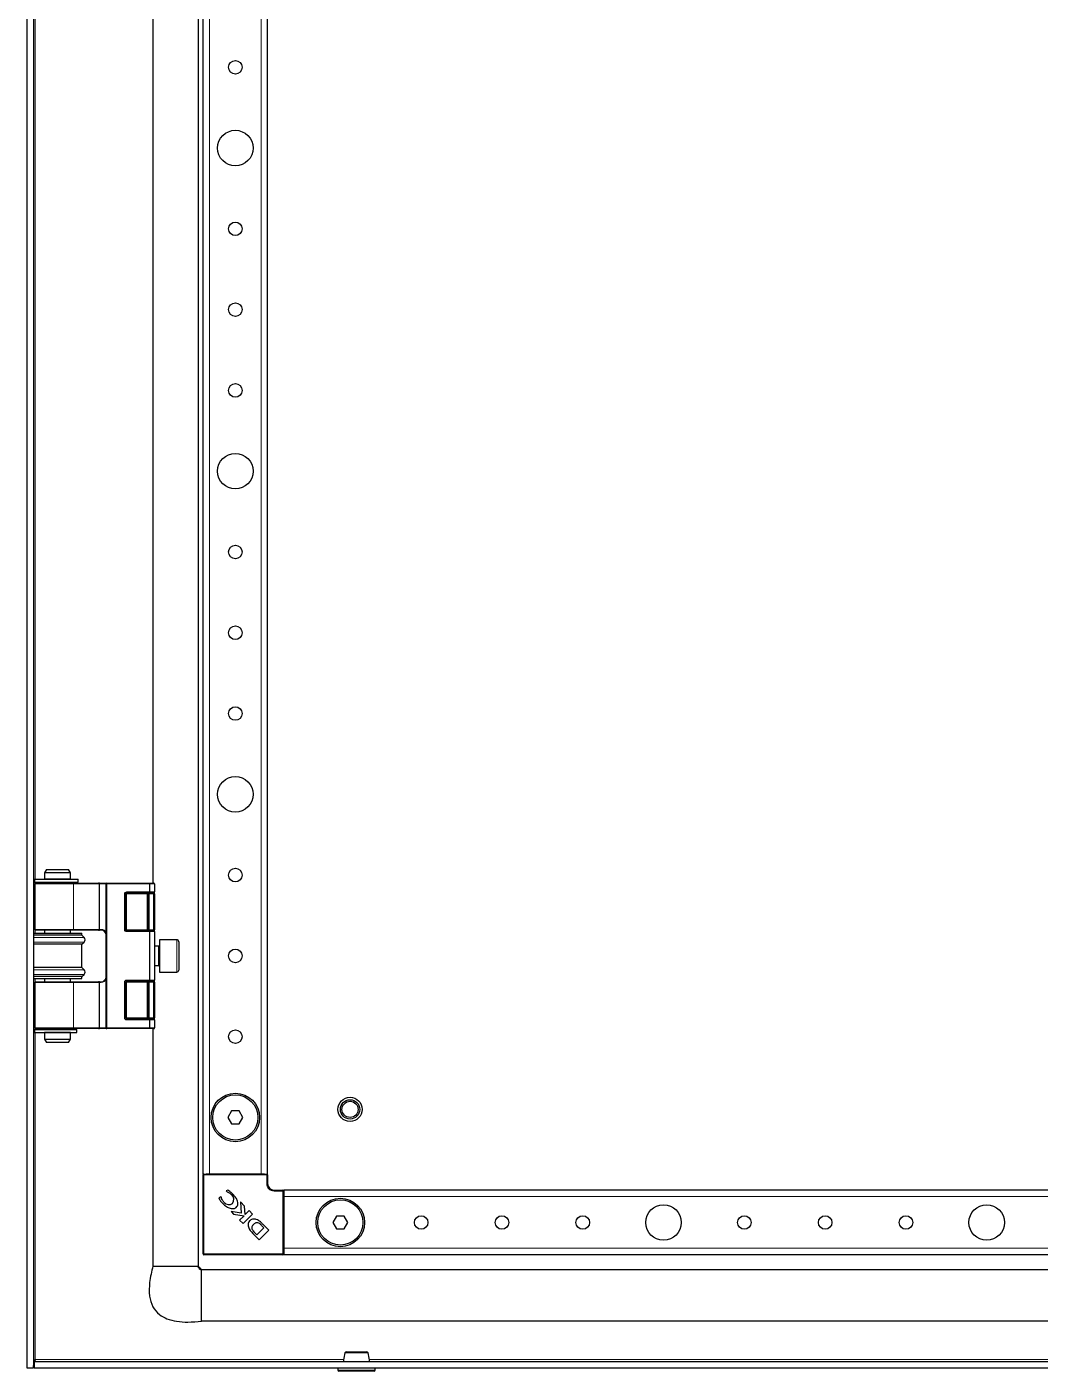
# Model space of a CAD drawing. Header units: millimetres. Extents: x -983 to 2905, y -1229 to 1219.
# Drawn here: x -754.2 to -440.6, y -801.6 to -385.6 of the extents above; entities that cross this region are included whole.
import ezdxf

# ---------------------------------------------------------------- set-up
doc = ezdxf.new("R2010")
doc.units = ezdxf.units.MM

msp = doc.modelspace()

# ---------------------------------------------------------------- linework, layer by layer
at = {"color": 7, "linetype": 'Continuous', "lineweight": 25}
for p, q in [((-754.16, 554.38), (-754.16, -800.62)), ((-752.16, 554.38), (-752.16, -800.62)), ((-701.16, 522.88), (-701.16, -769.12)), ((-699.66, -740.62), (-699.66, 494.38)), ((-679.66, -740.62), (-679.66, 494.38)), ((-715.16, -345.62), (-715.16, -650.62)), ((-748.08, -646.37), (-748.66, -647.37)), ((-748.66, -647.37), (-748.66, -649.37)), ((-745.19, -647.37), (-748.66, -647.37)), ((-748.08, -646.37), (-745.11, -646.37)), ((-740.66, -647.37), (-745.19, -647.37)), ((-745.11, -646.37), (-741.24, -646.37)), ((-740.66, -647.37), (-741.24, -646.37)), ((-740.66, -649.37), (-740.66, -647.37)), ((-751.81, -649.42), (-751.81, -650.32)), ((-751.81, -649.42), (-738.34, -649.42)), ((-751.81, -650.32), (-738.34, -650.32)), ((-751.66, -650.82), (-751.66, -664.92)), ((-751.46, -650.62), (-739.85, -650.62)), ((-740.66, -649.37), (-748.66, -649.37)), ((-748.66, -650.37), (-748.66, -650.62)), ((-740.66, -650.37), (-748.66, -650.37)), ((-748.16, -649.37), (-748.16, -649.42)), ((-748.16, -650.32), (-748.16, -650.37)), ((-741.16, -649.42), (-741.16, -649.37)), ((-741.16, -650.37), (-741.16, -650.32)), ((-740.66, -650.62), (-740.66, -650.37)), ((-739.85, -650.62), (-731.96, -650.62)), ((-738.34, -649.42), (-738.29, -649.42)), ((-738.34, -650.32), (-738.29, -650.32)), ((-738.29, -650.32), (-738.29, -649.42)), ((-731.68, -650.62), (-731.96, -650.62)), ((-731.68, -650.62), (-729.46, -650.62)), ((-729.66, -695.42), (-729.66, -650.82)), ((-729.46, -650.62), (-716.24, -650.62)), ((-716.24, -650.62), (-714.86, -650.62)), ((-716.16, -653.32), (-716.16, -650.82)), ((-714.66, -650.82), (-714.66, -653.32)), ((-723.66, -653.92), (-723.66, -665.02)), ((-716.28, -653.62), (-723.36, -653.62)), ((-716.66, -653.92), (-716.66, -665.02)), ((-714.96, -653.62), (-716.28, -653.62)), ((-714.66, -653.92), (-714.66, -653.32)), ((-714.66, -653.92), (-714.66, -665.02)), ((-739.85, -665.12), (-751.46, -665.12)), ((-748.66, -665.12), (-748.66, -666.12)), ((-740.66, -666.12), (-740.66, -665.12)), ((-731.96, -665.12), (-739.85, -665.12)), ((-731.96, -665.12), (-731.68, -665.12)), ((-731.16, -665.12), (-731.68, -665.12)), ((-723.36, -665.32), (-716.28, -665.32)), ((-716.28, -665.32), (-714.96, -665.32)), ((-714.66, -665.62), (-714.66, -665.02)), ((-752.16, -666.12), (-737.16, -666.12)), ((-737.16, -666.72), (-752.16, -666.72)), ((-737.16, -669.52), (-752.16, -669.52)), ((-737.16, -666.72), (-737.16, -666.12)), ((-736.46, -667.4), (-737.16, -666.72)), ((-737.16, -669.52), (-736.46, -668.83)), ((-737.16, -676.72), (-737.16, -669.52)), ((-716.16, -680.62), (-716.16, -665.62)), ((-714.66, -665.62), (-714.66, -680.62)), ((-707.76, -668.12), (-713.16, -668.12)), ((-713.16, -668.12), (-713.16, -673.12)), ((-707.16, -668.72), (-707.16, -673.12)), ((-713.41, -670.12), (-714.66, -670.12)), ((-713.16, -673.12), (-713.16, -678.12)), ((-707.16, -673.12), (-707.16, -677.52)), ((-737.16, -676.72), (-752.16, -676.72)), ((-736.46, -677.4), (-737.16, -676.72)), ((-714.66, -676.12), (-713.41, -676.12)), ((-737.16, -679.52), (-752.16, -679.52)), ((-752.16, -680.12), (-737.16, -680.12)), ((-751.66, -681.32), (-751.66, -695.42)), ((-751.46, -681.12), (-739.85, -681.12)), ((-748.66, -680.12), (-748.66, -681.12)), ((-740.66, -681.12), (-740.66, -680.12)), ((-739.85, -681.12), (-731.96, -681.12)), ((-737.16, -679.52), (-736.46, -678.83)), ((-737.16, -680.12), (-737.16, -679.52)), ((-731.68, -681.12), (-731.96, -681.12)), ((-731.68, -681.12), (-731.16, -681.12)), ((-723.66, -681.22), (-723.66, -692.32)), ((-716.28, -680.92), (-723.36, -680.92)), ((-716.66, -681.22), (-716.66, -692.32)), ((-714.96, -680.92), (-716.28, -680.92)), ((-714.66, -681.22), (-714.66, -680.62)), ((-714.66, -681.22), (-714.66, -692.32)), ((-713.16, -678.12), (-707.76, -678.12)), ((-723.36, -692.62), (-716.28, -692.62)), ((-716.28, -692.62), (-714.96, -692.62)), ((-716.16, -695.42), (-716.16, -692.92)), ((-714.66, -692.92), (-714.66, -692.32)), ((-714.66, -692.92), (-714.66, -695.42)), ((-751.81, -695.92), (-751.81, -696.82)), ((-751.81, -695.92), (-738.82, -695.92)), ((-751.81, -696.82), (-738.82, -696.82)), ((-739.85, -695.62), (-751.46, -695.62)), ((-748.66, -695.62), (-748.66, -695.87)), ((-740.66, -695.87), (-748.66, -695.87)), ((-748.66, -696.87), (-748.66, -698.87)), ((-740.66, -696.87), (-748.66, -696.87)), ((-748.66, -698.87), (-748.08, -699.87)), ((-748.66, -698.87), (-740.66, -698.87)), ((-748.16, -695.87), (-748.16, -695.92)), ((-748.16, -696.82), (-748.16, -696.87)), ((-741.24, -699.87), (-740.66, -698.87)), ((-741.16, -695.92), (-741.16, -695.87)), ((-741.16, -696.87), (-741.16, -696.82)), ((-740.66, -695.87), (-740.66, -695.62)), ((-740.66, -698.87), (-740.66, -696.87)), ((-731.96, -695.62), (-739.85, -695.62)), ((-738.82, -695.92), (-738.74, -695.92)), ((-738.82, -696.82), (-738.74, -696.82)), ((-738.74, -696.82), (-738.74, -695.92)), ((-738.74, -695.92), (-738.72, -695.92)), ((-738.74, -696.82), (-738.72, -696.82)), ((-738.72, -696.82), (-738.72, -695.92)), ((-731.96, -695.62), (-731.68, -695.62)), ((-729.46, -695.62), (-731.68, -695.62)), ((-716.24, -695.62), (-729.46, -695.62)), ((-714.86, -695.62), (-716.24, -695.62)), ((-715.16, -695.62), (-715.16, -769.12)), ((-741.24, -699.87), (-748.08, -699.87)), ((-690.81, -721.12), (-691.97, -723.12)), ((-691.97, -723.12), (-690.81, -725.12)), ((-688.5, -721.12), (-690.81, -721.12)), ((-687.35, -723.12), (-688.5, -721.12)), ((-688.5, -725.12), (-687.35, -723.12)), ((-690.81, -725.12), (-688.5, -725.12)), ((-699.36, -740.62), (-699.66, -740.62)), ((-699.66, -765.32), (-699.66, -740.92)), ((-699.36, -740.62), (-698.71, -740.62)), ((-697.66, -740.62), (-698.71, -740.62)), ((-681.66, -740.62), (-697.66, -740.62)), ((-680.6, -740.62), (-681.66, -740.62)), ((-680.6, -740.62), (-679.96, -740.62)), ((-679.66, -740.62), (-679.96, -740.62)), ((-679.66, -740.92), (-679.66, -743.62)), ((-694.11, -747.68), (-694.8, -748.01)), ((-693.98, -747.82), (-694.11, -747.68)), ((-692.03, -745.62), (-692.54, -745.87)), ((-692.54, -745.87), (-692.43, -745.98)), ((-677.66, -745.62), (-674.96, -745.62)), ((-294.66, -745.62), (-674.66, -745.62)), ((-674.66, -745.62), (-674.66, -745.92)), ((-674.66, -745.92), (-674.66, -746.56)), ((-674.66, -746.56), (-674.66, -747.62)), ((-674.66, -747.62), (-674.66, -763.62)), ((-690.99, -752.25), (-690.19, -753.04)), ((-687.89, -752.72), (-690.99, -752.25)), ((-688.07, -749.25), (-687.89, -752.72)), ((-686.78, -750.53), (-688.07, -749.25)), ((-686.61, -753.19), (-686.78, -750.53)), ((-685.37, -751.95), (-686.61, -753.19)), ((-684.31, -753.01), (-685.37, -751.95)), ((-690.19, -753.04), (-686.93, -753.53)), ((-686.93, -753.53), (-688.32, -754.92)), ((-688.32, -754.92), (-687.27, -755.97)), ((-687.27, -755.97), (-684.31, -753.01)), ((-680.79, -757.27), (-681.46, -756.61)), ((-681.2, -756.12), (-681.21, -756.1)), ((-679.31, -758.01), (-681.2, -756.12)), ((-658.31, -753.62), (-659.47, -755.62)), ((-659.47, -755.62), (-658.31, -757.62)), ((-656, -753.62), (-658.31, -753.62)), ((-654.85, -755.62), (-656, -753.62)), ((-656, -757.62), (-654.85, -755.62)), ((-684.26, -758.98), (-682.26, -760.97)), ((-683.71, -758.73), (-682.97, -759.45)), ((-682.97, -759.45), (-680.79, -757.27)), ((-682.26, -760.97), (-679.31, -758.01)), ((-658.31, -757.62), (-656, -757.62)), ((-674.66, -763.62), (-674.66, -764.67)), ((-674.66, -764.67), (-674.66, -765.32)), ((-674.66, -765.32), (-674.66, -765.62)), ((-674.96, -765.62), (-699.36, -765.62)), ((-294.66, -765.62), (-674.66, -765.62)), ((-700.16, -770.12), (-294.06, -770.12)), ((-167.16, -786.12), (-700.16, -786.12)), ((-751.86, -798.62), (-161.46, -798.62)), ((-751.86, -798.62), (-751.86, -800.62)), ((-751.75, -798.62), (-751.56, -798.02)), ((-754.16, -800.62), (-752.16, -800.62)), ((-751.86, -800.62), (-161.46, -800.62)), ((-657.91, -800.62), (-657.91, -801.37)), ((-655.17, -801.62), (-657.66, -801.62)), ((-646.66, -801.62), (-655.17, -801.62)), ((-646.41, -801.37), (-646.41, -800.62))]:
    msp.add_line(p, q, dxfattribs=at)
at = {"color": 8, "linetype": 'Continuous', "lineweight": 18}
for p, q in [((-697.66, -740.62), (-697.66, 494.38)), ((-681.66, -740.62), (-681.66, 494.38)), ((-751.56, -649.42), (-751.56, -346.82)), ((-739.71, -650.82), (-751.66, -650.82)), ((-751.56, -650.64), (-751.56, -650.32)), ((-739.71, -650.82), (-739.71, -664.92)), ((-731.82, -650.82), (-739.71, -650.82)), ((-738.34, -649.42), (-738.34, -650.32)), ((-731.82, -664.92), (-731.82, -650.82)), ((-731.68, -650.82), (-731.82, -650.82)), ((-731.68, -650.82), (-731.68, -650.62)), ((-731.68, -650.82), (-731.68, -664.92)), ((-729.66, -650.82), (-731.68, -650.82)), ((-729.66, -650.82), (-729.46, -650.82)), ((-729.46, -650.62), (-729.46, -650.82)), ((-729.46, -650.82), (-729.46, -695.42)), ((-716.16, -650.82), (-729.46, -650.82)), ((-714.66, -650.82), (-716.16, -650.82)), ((-723.96, -665.02), (-723.96, -653.92)), ((-723.96, -653.92), (-723.66, -653.92)), ((-723.66, -653.92), (-723.36, -653.92)), ((-723.36, -653.32), (-716.16, -653.32)), ((-723.36, -653.32), (-723.36, -653.62)), ((-723.36, -653.62), (-723.36, -653.92)), ((-716.96, -653.92), (-723.36, -653.92)), ((-723.36, -653.92), (-723.36, -665.02)), ((-716.96, -653.62), (-716.96, -653.92)), ((-716.96, -653.92), (-716.66, -653.92)), ((-716.96, -665.02), (-716.96, -653.92)), ((-716.66, -653.92), (-716.36, -653.92)), ((-716.36, -653.62), (-716.36, -653.92)), ((-714.96, -653.92), (-716.36, -653.92)), ((-716.36, -653.92), (-716.36, -665.02)), ((-716.16, -653.32), (-714.66, -653.32)), ((-714.96, -653.62), (-714.96, -653.92)), ((-714.66, -653.92), (-714.96, -653.92)), ((-714.96, -665.02), (-714.96, -653.92)), ((-751.66, -664.92), (-739.71, -664.92)), ((-751.56, -666.12), (-751.56, -665.09)), ((-739.71, -664.92), (-731.82, -664.92)), ((-731.68, -664.92), (-731.82, -664.92)), ((-731.68, -665.12), (-731.68, -664.92)), ((-731.68, -664.92), (-731.16, -664.92)), ((-731.16, -665.12), (-731.16, -664.92)), ((-723.66, -665.02), (-723.96, -665.02)), ((-723.36, -665.02), (-723.66, -665.02)), ((-723.36, -665.02), (-716.96, -665.02)), ((-723.36, -665.02), (-723.36, -665.32)), ((-723.36, -665.32), (-723.36, -665.62)), ((-716.96, -665.02), (-716.96, -665.32)), ((-716.66, -665.02), (-716.96, -665.02)), ((-716.36, -665.02), (-716.66, -665.02)), ((-716.36, -665.02), (-714.96, -665.02)), ((-716.36, -665.02), (-716.36, -665.32)), ((-714.96, -665.02), (-714.96, -665.32)), ((-714.96, -665.02), (-714.66, -665.02)), ((-736.46, -667.4), (-752.16, -667.4)), ((-736.46, -668.83), (-752.16, -668.83)), ((-716.16, -665.62), (-723.36, -665.62)), ((-714.66, -665.62), (-716.16, -665.62)), ((-707.76, -673.12), (-707.76, -668.12)), ((-713.41, -676.12), (-713.41, -670.12)), ((-707.76, -678.12), (-707.76, -673.12)), ((-736.46, -677.4), (-752.16, -677.4)), ((-736.46, -678.83), (-752.16, -678.83)), ((-739.71, -681.32), (-751.66, -681.32)), ((-751.56, -681.14), (-751.56, -680.12)), ((-739.71, -681.32), (-739.71, -695.42)), ((-731.82, -681.32), (-739.71, -681.32)), ((-731.82, -695.42), (-731.82, -681.32)), ((-731.82, -681.32), (-731.68, -681.32)), ((-731.68, -681.32), (-731.68, -681.12)), ((-731.68, -681.32), (-731.68, -695.42)), ((-731.16, -681.32), (-731.68, -681.32)), ((-731.16, -681.32), (-731.16, -681.12)), ((-723.96, -692.32), (-723.96, -681.22)), ((-723.96, -681.22), (-723.66, -681.22)), ((-723.66, -681.22), (-723.36, -681.22)), ((-723.36, -680.62), (-716.16, -680.62)), ((-723.36, -680.92), (-723.36, -680.62)), ((-723.36, -680.92), (-723.36, -681.22)), ((-716.96, -681.22), (-723.36, -681.22)), ((-723.36, -681.22), (-723.36, -692.32)), ((-716.96, -680.92), (-716.96, -681.22)), ((-716.96, -681.22), (-716.66, -681.22)), ((-716.96, -692.32), (-716.96, -681.22)), ((-716.66, -681.22), (-716.36, -681.22)), ((-716.36, -681.22), (-716.36, -680.92)), ((-714.96, -681.22), (-716.36, -681.22)), ((-716.36, -681.22), (-716.36, -692.32)), ((-716.16, -680.62), (-714.66, -680.62)), ((-714.96, -681.22), (-714.96, -680.92)), ((-714.96, -681.22), (-714.66, -681.22)), ((-714.96, -692.32), (-714.96, -681.22)), ((-723.96, -692.32), (-723.66, -692.32)), ((-723.66, -692.32), (-723.36, -692.32)), ((-723.36, -692.32), (-716.96, -692.32)), ((-723.36, -692.32), (-723.36, -692.62)), ((-723.36, -692.92), (-723.36, -692.62)), ((-716.16, -692.92), (-723.36, -692.92)), ((-716.96, -692.32), (-716.96, -692.62)), ((-716.96, -692.32), (-716.66, -692.32)), ((-716.66, -692.32), (-716.36, -692.32)), ((-716.36, -692.62), (-716.36, -692.32)), ((-716.36, -692.32), (-714.96, -692.32)), ((-714.66, -692.92), (-716.16, -692.92)), ((-714.96, -692.62), (-714.96, -692.32)), ((-714.96, -692.32), (-714.66, -692.32)), ((-751.66, -695.42), (-739.71, -695.42)), ((-751.56, -695.92), (-751.56, -695.59)), ((-751.56, -798.02), (-751.56, -696.82)), ((-739.71, -695.42), (-731.82, -695.42)), ((-738.82, -695.92), (-738.82, -696.82)), ((-731.82, -695.42), (-731.68, -695.42)), ((-731.68, -695.62), (-731.68, -695.42)), ((-731.68, -695.42), (-729.66, -695.42)), ((-729.46, -695.42), (-729.66, -695.42)), ((-729.46, -695.42), (-716.16, -695.42)), ((-729.46, -695.42), (-729.46, -695.62)), ((-716.16, -695.42), (-714.66, -695.42)), ((-699.66, -740.92), (-699.36, -740.92)), ((-699.36, -740.62), (-699.36, -740.92)), ((-699.36, -740.92), (-699.36, -765.32)), ((-679.96, -740.92), (-699.36, -740.92)), ((-679.96, -740.62), (-679.96, -740.92)), ((-679.96, -743.62), (-679.96, -740.92)), ((-679.96, -740.92), (-679.66, -740.92)), ((-679.66, -743.62), (-679.96, -743.62)), ((-677.66, -745.62), (-677.66, -745.92)), ((-674.96, -745.92), (-677.66, -745.92)), ((-674.96, -745.62), (-674.96, -745.92)), ((-674.96, -765.32), (-674.96, -745.92)), ((-674.96, -745.92), (-674.66, -745.92)), ((-294.66, -747.62), (-674.66, -747.62)), ((-699.36, -765.32), (-699.66, -765.32)), ((-699.36, -765.32), (-674.96, -765.32)), ((-699.36, -765.32), (-699.36, -765.62)), ((-674.96, -765.32), (-674.96, -765.62)), ((-674.96, -765.32), (-674.66, -765.32)), ((-294.66, -763.62), (-674.66, -763.62)), ((-656.13, -798.02), (-751.56, -798.02)), ((-265.13, -798.02), (-648.19, -798.02)), ((-657.91, -801.37), (-655.3, -801.37)), ((-655.3, -801.37), (-646.41, -801.37))]:
    msp.add_line(p, q, dxfattribs=at)
at = {"color": 7, "linetype": 'Continuous', "lineweight": 25}
for centre, radius in [((-689.66, -398.12), 2.1), ((-689.66, -423.12), 5.5), ((-689.66, -448.12), 2.1), ((-689.66, -473.12), 2.1), ((-689.66, -498.12), 2.1), ((-689.66, -523.12), 5.5), ((-689.66, -548.12), 2.1), ((-689.66, -573.12), 2.1), ((-689.66, -598.12), 2.1), ((-689.66, -623.12), 5.5), ((-689.66, -648.12), 2.1), ((-689.66, -673.12), 2.1), ((-689.66, -698.12), 2.1), ((-689.66, -723.12), 7.5), ((-689.66, -723.12), 7), ((-654.16, -720.62), 3.75), ((-654.16, -720.62), 3), ((-654.16, -720.62), 2.5), ((-657.16, -755.62), 7.5), ((-657.16, -755.62), 7), ((-557.16, -755.62), 5.5), ((-457.16, -755.62), 5.5), ((-632.16, -755.62), 2.1), ((-607.16, -755.62), 2.1), ((-582.16, -755.62), 2.1), ((-532.16, -755.62), 2.1), ((-507.16, -755.62), 2.1), ((-482.16, -755.62), 2.1)]:
    msp.add_circle(centre, radius, dxfattribs=at)
for centre, radius, start, end in [((-751.46, -650.82), 0.2, 90, 180), ((-729.46, -650.82), 0.2, 90, 180), ((-714.86, -650.82), 0.2, 0, 90), ((-723.36, -653.92), 0.3, 90, 180), ((-716.36, -653.92), 0.3, 90, 180), ((-714.96, -653.32), 0.3, 270, 0), ((-751.46, -664.92), 0.2, 180, 270), ((-731.16, -666.62), 1.5, 0, 90), ((-723.36, -665.02), 0.3, 180, 270), ((-716.36, -665.02), 0.3, 180, 270), ((-714.96, -665.62), 0.3, 0, 90), ((-737.16, -668.12), 1, 314.427, 45.573), ((-707.76, -668.72), 0.6, 0, 90), ((-713.41, -669.87), 0.25, 270, 0), ((-737.16, -678.12), 1, 314.427, 45.573), ((-713.41, -676.37), 0.25, 0, 90), ((-707.76, -677.52), 0.6, 270, 0), ((-751.46, -681.32), 0.2, 90, 180), ((-731.16, -679.62), 1.5, 270, 0), ((-723.36, -681.22), 0.3, 90, 180), ((-716.36, -681.22), 0.3, 90, 180), ((-714.96, -680.62), 0.3, 270, 0), ((-723.36, -692.32), 0.3, 180, 270), ((-716.36, -692.32), 0.3, 180, 270), ((-714.96, -692.92), 0.3, 0, 90), ((-751.46, -695.42), 0.2, 180, 270), ((-729.46, -695.42), 0.2, 180, 270), ((-714.86, -695.42), 0.2, 270, 0), ((-699.36, -740.92), 0.3, 90, 180), ((-679.96, -740.92), 0.3, 0, 90), ((-677.66, -743.62), 2, 180, 270), ((-692.06, -748.54), 1.94, 323.3097, 52.3464), ((-674.96, -745.92), 0.3, 0, 90), ((-691.66, -748.11), 1.97, 218.454, 305.887), ((-681.05, -755.32), 4.87, 200.3445, 228.7777), ((-679.24, -754.54), 6.12, 216.9888, 223.0744), ((-699.36, -765.32), 0.3, 180, 270), ((-674.96, -765.32), 0.3, 270, 0), ((-655.27, -796.12), 0.5, 89.9637, 164.834), ((-649.05, -796.12), 0.5, 15.2465, 90.046), ((-657.66, -801.37), 0.25, 180, 270), ((-646.66, -801.37), 0.25, 270, 0)]:
    msp.add_arc(centre, radius, start, end, dxfattribs=at)
at = {"color": 8, "linetype": 'Continuous', "lineweight": 18}
for centre, radius, start, end in [((-739.89, -650.79), 0.179, 351.9505, 78.5782), ((-731.99, -650.79), 0.179, 351.9505, 78.5782), ((-723.36, -653.92), 0.6, 90, 180), ((-739.89, -664.94), 0.179, 281.4218, 8.0495), ((-731.99, -664.94), 0.179, 281.4218, 8.0495), ((-731.16, -666.62), 1.7, 28.0725, 90), ((-723.36, -665.02), 0.6, 180, 270), ((-739.89, -681.29), 0.179, 351.9505, 78.5782), ((-731.99, -681.29), 0.179, 351.9505, 78.5782), ((-731.16, -679.62), 1.7, 270, 331.9275), ((-723.36, -681.22), 0.6, 90, 180), ((-723.36, -692.32), 0.6, 180, 270), ((-739.89, -695.44), 0.179, 281.4218, 8.0495), ((-731.99, -695.44), 0.179, 281.4218, 8.0495), ((-677.66, -743.62), 2.3, 180, 270)]:
    msp.add_arc(centre, radius, start, end, dxfattribs=at)
at = {"color": 7, "linetype": 'Continuous', "lineweight": 25}
for centre, major_axis, start_param, end_param in [((-716.24, -650.82), (0, 0.2), 4.712389, 6.283185), ((-716.28, -653.32), (0, 0.3), 3.141593, 4.712389), ((-716.28, -665.62), (0, 0.3), 4.712389, 6.283185), ((-716.28, -680.62), (0, 0.3), 3.141593, 4.712389), ((-716.28, -692.92), (0, 0.3), 4.712389, 6.283185), ((-716.24, -695.42), (0, 0.2), 3.141593, 4.712389)]:
    msp.add_ellipse(centre, major_axis=major_axis, ratio=0.414214, start_param=start_param, end_param=end_param, dxfattribs=at)
for points, knots in [([(-694.8, -748.01), (-694.62, -748.35), (-694.28, -748.98), (-693.79, -749.51), (-693.56, -749.75)], [0, 0, 0, 0, 0.5368, 1, 1, 1, 1]), ([(-693.2, -749.33), (-693.42, -749.07), (-693.8, -748.63), (-693.92, -748.06), (-693.98, -747.82)], [0, 0, 0, 0, 0.579608, 1, 1, 1, 1]), ([(-692.43, -745.98), (-692.12, -746.12), (-691.55, -746.38), (-691.09, -746.81), (-690.88, -747.01)], [0, 0, 0, 0, 0.547643, 1, 1, 1, 1]), ([(-690.52, -746.72), (-690.79, -746.48), (-691.25, -746.05), (-691.8, -745.75), (-692.03, -745.62)], [0, 0, 0, 0, 0.577653, 1, 1, 1, 1]), ([(-689.4, -750.95), (-689.26, -750.79), (-688.98, -750.45), (-688.81, -749.76), (-688.94, -748.88), (-689.51, -747.81), (-690.15, -747.12), (-690.52, -746.72)], [0, 0, 0, 0, 0.130532, 0.266031, 0.423997, 0.666819, 1, 1, 1, 1]), ([(-693.56, -749.75), (-693.19, -750.08), (-692.5, -750.69), (-691.33, -751.24), (-690.39, -751.38), (-689.74, -751.23), (-689.51, -751.04), (-689.4, -750.95)], [0, 0, 0, 0, 0.315674, 0.58952, 0.813199, 0.909026, 1, 1, 1, 1]), ([(-682.54, -754.97), (-682.75, -754.86), (-683.13, -754.65), (-683.77, -754.54), (-684.36, -754.57), (-684.9, -754.78), (-685.33, -755.14), (-685.62, -755.65), (-685.74, -756.31), (-685.66, -756.76), (-685.61, -757.01)], [0, 0, 0, 0, 0.138091, 0.265455, 0.384013, 0.496103, 0.605759, 0.71979, 0.847662, 1, 1, 1, 1]), ([(-684.04, -756.24), (-684.13, -756.34), (-684.3, -756.51), (-684.48, -756.79), (-684.57, -757.06), (-684.57, -757.39), (-684.42, -757.79), (-684.23, -758.07), (-684.13, -758.23)], [0, 0, 0, 0, 0.176808, 0.319231, 0.43938, 0.552395, 0.749205, 1, 1, 1, 1]), ([(-681.46, -756.61), (-681.66, -756.42), (-682.03, -756.07), (-682.57, -755.74), (-683.02, -755.68), (-683.36, -755.75), (-683.71, -755.94), (-683.93, -756.13), (-684.04, -756.24)], [0, 0, 0, 0, 0.274676, 0.503042, 0.607381, 0.716579, 0.843412, 1, 1, 1, 1]), ([(-681.7, -755.65), (-681.85, -755.51), (-682.11, -755.27), (-682.41, -755.06), (-682.54, -754.97)], [0, 0, 0, 0, 0.5518299, 1, 1, 1, 1]), ([(-681.21, -756.1), (-681.29, -756.03), (-681.45, -755.87), (-681.61, -755.72), (-681.7, -755.65)], [0, 0, 0, 0, 0.486421, 1, 1, 1, 1]), ([(-715.16, -769.12), (-715.56, -770.8), (-716.3, -773.84), (-716.39, -778.15), (-715.42, -781.7), (-713.37, -784.15), (-710.73, -785.58), (-707.71, -786.32), (-704.11, -786.52), (-701.54, -786.26), (-700.16, -786.12)], [0, 0, 0, 0, 0.176067, 0.318225, 0.435596, 0.543482, 0.633889, 0.737152, 0.858183, 1, 1, 1, 1]), ([(-702.14, -769.12), (-701.84, -769.12), (-701.39, -769.12), (-701.3, -769.12), (-701.27, -769.12)], [0, 0, 0, 0, 0.649139, 1, 1, 1, 1]), ([(-700.16, -770.28), (-700.26, -770.27), (-700.4, -770.25), (-700.55, -770.18), (-700.64, -770.12), (-700.69, -770.06), (-700.73, -769.98), (-700.76, -769.91), (-700.83, -769.74), (-701, -769.66), (-701.15, -769.43), (-701.18, -769.23), (-701.19, -769.12)], [0, 0, 0, 0, 0.146823, 0.202041, 0.247643, 0.28691, 0.323569, 0.360785, 0.40083, 0.628513, 0.79432, 1, 1, 1, 1]), ([(-700.16, -770.12), (-700.38, -769.97), (-700.78, -769.7), (-701.04, -769.3), (-701.16, -769.12)], [0, 0, 0, 0, 0.556114, 1, 1, 1, 1]), ([(-700.16, -786.12), (-700.16, -786.09), (-700.16, -786.02), (-700.16, -785.38), (-700.16, -783.92), (-700.16, -781.73), (-700.16, -779.73), (-700.16, -778.12), (-700.16, -776.51), (-700.16, -774.51), (-700.16, -772.33), (-700.16, -770.82), (-700.16, -770.42), (-700.16, -770.28)], [0, 0, 0, 0, 0.069165, 0.1363, 0.267291, 0.398282, 0.465417, 0.534583, 0.603748, 0.670883, 0.801874, 0.932865, 1, 1, 1, 1]), ([(-655.75, -795.97), (-655.94, -796.71), (-656.16, -797.57), (-656.18, -798.49), (-656.18, -798.62)], [0, 0, 0, 0, 0.85815, 1, 1, 1, 1]), ([(-655.23, -795.62), (-655.24, -795.62), (-655.29, -795.62), (-655.01, -795.62), (-654.49, -795.62), (-653.77, -795.62), (-652.92, -795.62), (-651.85, -795.62), (-650.83, -795.62), (-649.94, -795.62), (-649.33, -795.62), (-649.04, -795.62), (-649.08, -795.62), (-649.09, -795.62)], [0, 0, 0, 0, 0.03384, 0.141254, 0.248698, 0.315774, 0.423314, 0.530846, 0.63821, 0.745706, 0.853372, 0.960917, 1, 1, 1, 1]), ([(-648.14, -798.62), (-648.14, -798.49), (-648.16, -797.57), (-648.38, -796.71), (-648.57, -795.97)], [0, 0, 0, 0, 0.14185, 1, 1, 1, 1]), ([(-752.16, -800.62), (-752.13, -800.18), (-752.1, -799.62), (-751.9, -799.06), (-751.86, -798.94)], [0, 0, 0, 0, 0.773459, 1, 1, 1, 1])]:
    msp.add_open_spline(points, degree=3, knots=knots, dxfattribs=at)
for points in [[(-715.16, -769.12), (-715.12, -769.12), (-715.03, -769.12), (-714.46, -769.12), (-714.18, -769.12)], [(-714.18, -769.12), (-713.85, -769.12), (-713.19, -769.12), (-712.21, -769.12), (-711.73, -769.12)], [(-711.73, -769.12), (-711.17, -769.12), (-710.04, -769.12), (-708.79, -769.12), (-708.16, -769.12)], [(-708.16, -769.12), (-707.53, -769.12), (-706.28, -769.12), (-705.15, -769.12), (-704.59, -769.12)], [(-704.59, -769.12), (-704.1, -769.12), (-703.13, -769.12), (-702.47, -769.12), (-702.14, -769.12)], [(-751.56, -798.02), (-751.58, -798.1), (-751.63, -798.25), (-751.71, -798.45), (-751.78, -798.59), (-751.83, -798.61), (-751.86, -798.62)]]:
    msp.add_open_spline(points, degree=3, dxfattribs=at)
at = {"color": 8, "linetype": 'Continuous', "lineweight": 18}
msp.add_open_spline([(-648.61, -795.99), (-648.6, -795.99), (-648.55, -795.99), (-648.89, -795.99), (-649.6, -795.99), (-650.62, -795.99), (-651.8, -795.99), (-653.03, -795.99), (-654.02, -795.99), (-654.85, -795.99), (-655.45, -795.99), (-655.77, -795.99), (-655.72, -795.99), (-655.71, -795.99)], degree=3, knots=[0, 0, 0, 0, 0.038891, 0.14638, 0.253973, 0.361383, 0.468681, 0.576165, 0.683665, 0.750707, 0.858068, 0.965424, 1, 1, 1, 1], dxfattribs=at)

doc.saveas('drawing.dxf')
